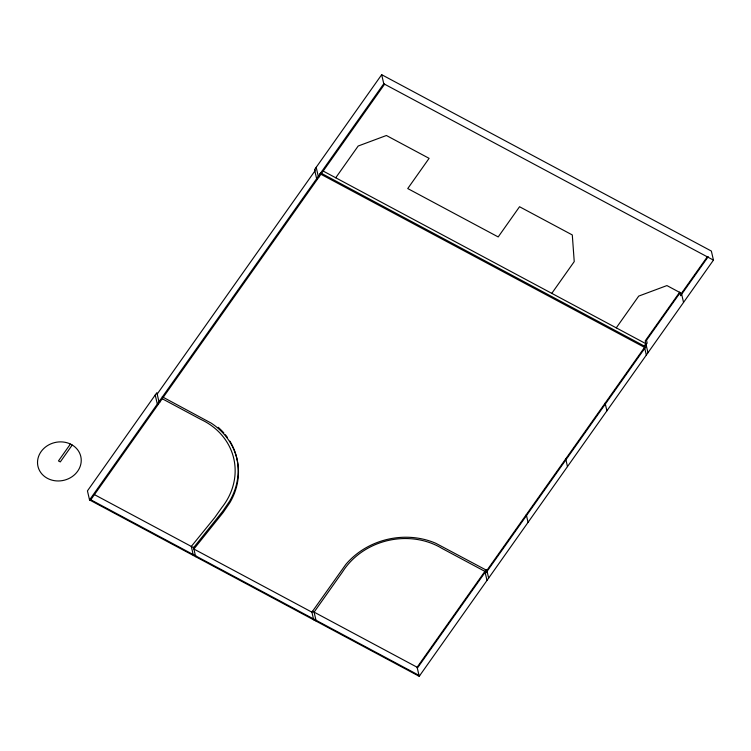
<?xml version="1.0" encoding="UTF-8"?>
<svg xmlns="http://www.w3.org/2000/svg" width="751" height="751" viewBox="0 0 751 751"><rect width="100%" height="100%" fill="white"/><g stroke="black" fill="none" stroke-linecap="round" stroke-linejoin="round"><path stroke-width="1.13" d="M70.387 444.066L58.465 460.936L60.296 461.912L72.218 445.043M317.466 179.151L316.64 178.71L314.547 169.651L381.677 74.696L711.357 251.059L713.45 260.118L419.218 676.304L89.538 499.941L87.445 490.882L156.865 392.689L158.959 401.747L159.785 402.189M157.184 394.068L314.866 171.031M89.538 499.941L383.77 83.755L381.677 74.696M90.364 500.382L384.596 84.196M335.735 177.78L358.18 146.023L386.399 135.499L429.103 158.348L407.746 188.557L498.195 236.94L519.542 206.732L572.3 234.95L574.233 261.601L551.788 293.359M196.095 556.106L195.664 556.716L193.58 547.648L222.775 511.196L229.628 501.18A71.814 63.403 -13 0 0 229.881 441.147M162.272 396.791L211.097 423.066A71.814 63.403 -13 0 1 229.947 502.569L223.094 512.576L193.889 549.037L311.909 612.168L313.683 619.847L314.115 619.237M193.824 554.886L193.392 555.496L191.298 546.437L214.748 517.58L221.874 507.516A68.782 60.737 -13 0 0 200.996 419.499L162.347 398.819M311.909 612.168L345.76 564.517A71.814 63.403 -13 0 1 435.824 543.292L486.864 570.431L644.546 347.394L644.227 346.014L645.869 343.695L645.222 340.888L679.749 292.111M316.622 620.579L316.19 621.19L314.096 612.131L342.456 572.018A68.782 60.737 -13 0 1 442.17 548.512L484.902 571.38L486.995 580.439M616.261 327.858L638.716 296.101L666.926 285.577L681.457 293.35L707.376 256.701M419.218 676.304L417.124 667.245L486 569.831M417.34 668.155L486.761 569.962L488.638 578.11M708.24 256.645L680.584 295.763L679.946 292.974L646.508 340.269L647.155 343.085L645.522 345.404L645.832 346.774L486 572.863L485.681 571.483M417.941 675.618L418.363 675.008M383.77 83.755L713.45 260.118M322.367 170.627L645.869 343.695M314.547 169.651L315.373 170.092M320.546 172.852L644.227 346.014M319.823 173.678L644.546 347.394M319.109 176.823L318.283 176.382L316.19 167.323M158.142 404.507L157.316 404.066L155.222 395.007M94.645 494.731L193.58 547.648M312.425 611.23L417.124 667.245M90.796 499.772L419.649 675.693M681.664 294.242L683.551 302.409M646.085 344.606L647.963 352.754M644.762 348.304L646.32 355.073M605.128 403.156L606.902 410.835M565.71 458.917L567.484 466.596M526.282 514.67L528.056 522.349M194.002 547.047L194.321 548.427M218.194 427.3A71.814 63.403 -13 0 1 223.864 432.97M225.328 434.707A71.814 63.403 -13 0 1 227.393 437.401M71.345 444.498L68.848 443.362A21.986 19.413 -13 0 0 37.522 462.259A21.986 19.413 -13 0 0 68.379 478.772A21.986 19.413 -13 0 0 73.626 445.925L71.345 444.498"/></g></svg>
